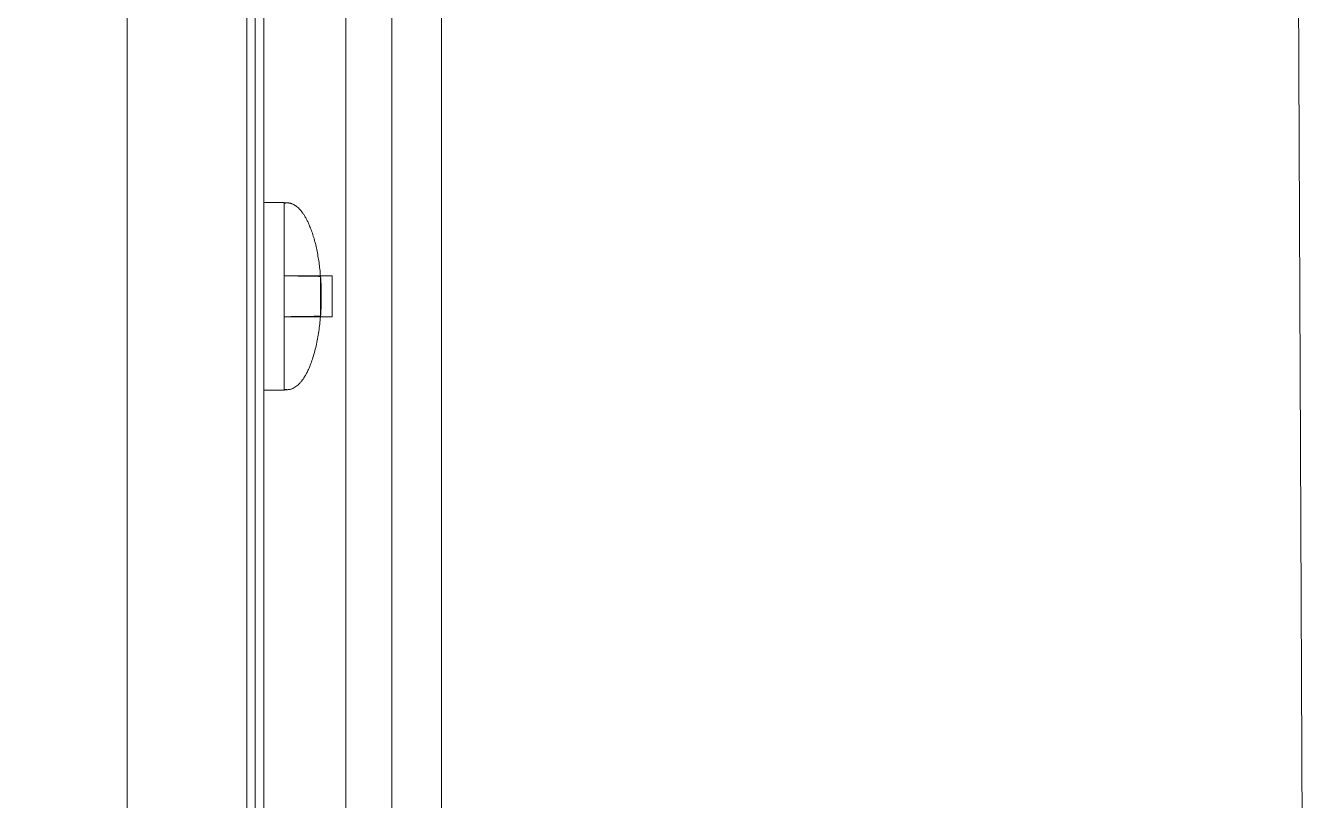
# Model space of a CAD drawing. Header units: millimetres. Extents: x 2162 to 93478, y -2737 to 52379.
# Drawn here: x 45995.9 to 46372.2, y 5613.1 to 5839.8 of the extents above; entities that cross this region are included whole.
import ezdxf

# ---------------------------------------------------------------- set-up
doc = ezdxf.new("R2010")
doc.units = ezdxf.units.MM
doc.layers.add('equipment 1', color=4, linetype='Continuous', lineweight=9)

# ---------------------------------------------------------------- blocks, each defined once
blk = doc.blocks.new('equipment 0533')
at = {"color": 0}
for p, q in [((795.5, 108), (795.5, 1368)), ((822, 1366), (822, 110)), ((835.5, 110), (835.5, 1366)), ((822, 1362.38), (822, 113.62)), ((798, 1355.95), (798, 120.05)), ((758, 1330), (758, 146)), ((793, 1330), (793, 146)), ((804, 666), (798, 666)), ((805.38, 665.81), (804, 666)), ((804, 666), (804, 665.74)), ((804, 665.74), (804, 644.5)), ((818, 644.5), (804, 644.5)), ((804, 644.5), (804, 632.5)), ((814.61, 632.67), (814.61, 644.33)), ((818, 644.5), (818, 632.5)), ((818, 632.5), (804, 632.5)), ((804, 632.5), (804, 611.26)), ((804, 611), (798, 611)), ((804, 611.26), (804, 611)), ((805.38, 611.19), (804, 611))]:
    blk.add_line(p, q, dxfattribs=at)
at = {"color": 0, "extrusion": (1, 2.22045e-16, 0)}
for p, q in [((798, 672.48, 700.51), (798, 667.06, 701.46)), ((798, 666.87, 712.53), (798, 672.25, 713.67)), ((798, 671.31, 717.16), (798, 666.08, 715.46)), ((798, 665.75, 696.58), (798, 670.92, 694.7)), ((798, 665.39, 717.36), (798, 670.49, 719.42)), ((798, 670.48, 710.44), (798, 670.48, 704.5)), ((798, 670.48, 704.5), (798, 669.72, 704.5)), ((798, 669.99, 710.44), (798, 670.48, 710.44)), ((798, 669.77, 691.92), (798, 664.78, 694.24)), ((798, 669.72, 704.5), (798, 669.72, 709.13)), ((798, 668.96, 722.7), (798, 664.11, 720.11)), ((798, 668.35, 708.25), (798, 668.35, 708.96)), ((798, 663.09, 721.87), (798, 667.76, 724.78)), ((798, 662.26, 689.87), (798, 666.76, 686.71)), ((798, 665.69, 727.74), (798, 661.35, 724.35)), ((798, 665.47, 707.44), (798, 665.47, 707.93)), ((798, 664.93, 684.32), (798, 660.72, 687.86)), ((798, 664.76, 711.94), (798, 664.73, 712.08)), ((798, 664.73, 712.08), (798, 664.54, 712.04)), ((798, 664.57, 711.97), (798, 664.54, 712.04)), ((798, 660.05, 725.9), (798, 664.14, 729.59)), ((798, 661.59, 732.14), (798, 657.9, 728.05)), ((798, 657.14, 684.28), (798, 660.68, 680.07)), ((798, 656.35, 729.35), (798, 659.74, 733.69)), ((798, 658.29, 678.24), (798, 655.13, 682.74)), ((798, 657.05, 739.09), (798, 619.68, 760.36)), ((798, 656.78, 735.76), (798, 653.87, 731.09)), ((798, 656.56, 738.22), (798, 619.19, 759.49)), ((798, 652.11, 732.11), (798, 654.7, 736.96)), ((798, 650.76, 680.22), (798, 653.08, 675.23)), ((798, 651.42, 738.49), (798, 649.36, 733.39)), ((798, 650.3, 674.08), (798, 648.42, 679.25)), ((798, 647.46, 734.08), (798, 649.16, 739.31)), ((798, 645.67, 740.25), (798, 644.53, 734.87)), ((798, 643.54, 677.94), (798, 644.49, 672.52)), ((798, 637.64, 672.69), (798, 639.93, 672.69)), ((798, 639.93, 672.69), (798, 639.93, 672)), ((798, 639.93, 672), (798, 636.8, 672)), ((798, 637.49, 676.11), (798, 636.88, 676.19)), ((798, 632.51, 672.52), (798, 633.46, 677.94)), ((798, 624, 681.39), (798, 621.25, 676.62)), ((798, 619.21, 677.9), (798, 622.28, 682.46)), ((798, 618.47, 750), (798, 608.53, 750)), ((798, 608.53, 749), (798, 618.47, 749)), ((798, 611.32, 754), (798, 615.68, 754)), ((798, 615.04, 689.45), (798, 610.59, 686.22)), ((798, 609.24, 688.22), (798, 613.91, 691.13)), ((798, 613.5, 728.5), (798, 613.5, 735.5)), ((798, 613.5, 735.5), (798, 612, 737)), ((798, 603.5, 732), (798, 613.5, 732)), ((798, 612, 727), (798, 613.5, 728.5)), ((798, 612.46, 712.03), (798, 612.43, 711.96)), ((798, 612.46, 712.03), (798, 612.26, 712.07)), ((798, 612.26, 712.07), (798, 612.24, 711.93)), ((798, 612, 737), (798, 605, 737)), ((798, 605, 727), (798, 612, 727)), ((798, 611.53, 707.92), (798, 611.53, 707.43)), ((798, 610.13, 700.47), (798, 604.75, 699.33)), ((798, 606.82, 706.32), (798, 606.9, 707)), ((798, 606.22, 707.84), (798, 605.46, 707.92)), ((798, 605.38, 705.1), (798, 606.14, 705.18)), ((798, 605, 737), (798, 603.5, 735.5)), ((798, 603.5, 728.5), (798, 605, 727)), ((798, 603.5, 735.5), (798, 603.5, 728.5)), ((798, 602, 749.5), (798, 602, 706.5)), ((798, 601, 749.5), (798, 601, 706.5))]:
    blk.add_line(p, q, dxfattribs=at)
blk.add_circle((613.5, 749.5, 798), 5, dxfattribs=at)
for centre, radius, start, end in [((638.5, 706.5, 798), 37.5, 180, 60.347), ((638.5, 706.5, 798), 36.5, 180, 60.347), ((638.5, 706.5, 798), 34.5, 340, 350), ((638.5, 706.5, 798), 34.5, 12, 18), ((638.5, 706.5, 798), 34.5, 22, 28), ((666.84, 712.27, 798), 3.63, 294.3842, 329.8648), ((638.5, 706.5, 798), 34.5, 325, 335), ((666.62, 712.46, 798), 4.54, 292.2557, 312.8924), ((638.5, 706.5, 798), 34.5, 32, 38), ((638.5, 706.5, 798), 29, 340, 350), ((638.5, 706.5, 798), 29, 12, 18), ((638.5, 706.5, 798), 29, 22, 28), ((638.5, 706.5, 798), 34.5, 310, 320), ((638.5, 706.5, 798), 29, 325, 335), ((638.5, 706.5, 798), 34.5, 42, 48), ((638.5, 706.5, 798), 27.5, 23.6599, 156.3661), ((638.5, 706.5, 798), 29, 32, 38), ((638.5, 706.5, 798), 29, 310, 320), ((638.5, 706.5, 798), 29, 42, 48), ((638.5, 706.5, 798), 34.5, 52, 58), ((638.5, 706.5, 798), 34.5, 295, 305), ((638.5, 706.5, 798), 29, 52, 58), ((638.5, 706.5, 798), 29, 295, 305), ((638.5, 706.5, 798), 34.5, 62, 68), ((638.5, 706.5, 798), 29, 62, 68), ((638.5, 706.5, 798), 34.5, 280, 290), ((638.5, 706.5, 798), 34.5, 72, 78), ((638.5, 706.5, 798), 29, 280, 290), ((638.5, 706.5, 798), 29, 72, 78), ((638.71, 737.07, 798), 1.64, 220.6016, 272.7286), ((638.76, 739.81, 798), 0.947, 89.2501, 145.2523), ((640.96, 738.11, 798), 4.09, 175.5471, 211.1368), ((638.5, 706.5, 798), 29, 240, 260), ((638.5, 706.5, 798), 34.5, 240, 260), ((638.5, 706.5, 798), 29, 216, 236), ((613.5, 749.5, 798), 12.5, 60.347, 180), ((638.5, 706.5, 798), 34.5, 216, 236), ((613.5, 749.5, 798), 11.5, 60.347, 180), ((638.5, 706.5, 798), 29, 192, 212), ((607.8, 705.38, 798), 1.4, 356.034, 78.5205), ((638.5, 706.5, 798), 34.5, 192, 212), ((607.32, 705.29, 798), 1.87, 267.2618, 359.8499), ((607.62, 707.94, 798), 1.27, 291.1903, 359.7632), ((607.3, 705.24, 798), 1.13, 267.6705, 2.9664), ((607.36, 705.33, 798), 1.07, 357.9839, 92.4462), ((607.28, 707.91, 798), 0.845, 359.5362, 94.0387), ((607.38, 704.48, 798), 1.92, 91.8621, 106.7931), ((607.16, 705.2, 798), 1.78, 183.2725, 272.3345), ((607.13, 707.76, 798), 1.68, 87.9027, 174.5802), ((607.05, 708.19, 798), 1.2, 263.019, 268.2788)]:
    blk.add_arc(centre, radius, start, end, dxfattribs=at)
at = {"color": 0, "extrusion": (1, 2.22045e-16, -2.46519e-32)}
blk.add_ellipse((798, 664.57, 711.9), major_axis=(0, 0.198, 0.031), ratio=0.338455, start_param=0.148447, end_param=1.51843, dxfattribs=at)
at = {"color": 0, "extrusion": (1, 2.22045e-16, 1.84889e-32)}
blk.add_ellipse((798, 612.43, 711.89), major_axis=(0, -0.198, 0.031), ratio=0.338455, start_param=4.764755, end_param=6.134739, dxfattribs=at)
at = {"color": 0}
blk.add_open_spline([(798, 665.45, 706.36), (798, 665.47, 706.72), (798, 665.47, 707.08), (798, 665.47, 707.44)], degree=3, dxfattribs=at)
for points, knots in [([(798, 611.53, 707.43), (798, 611.53, 706.37), (798, 611.58, 705.32), (798, 611.69, 704.27), (798, 611.92, 702.06), (798, 612.41, 699.85), (798, 613.14, 697.72), (798, 613.87, 695.59), (798, 614.83, 693.58), (798, 616.03, 691.69), (798, 617.22, 689.79), (798, 618.66, 688.02), (798, 620.26, 686.47), (798, 621.86, 684.93), (798, 623.68, 683.56), (798, 625.63, 682.44), (798, 627.58, 681.33), (798, 629.64, 680.47), (798, 631.81, 679.89), (798, 633.98, 679.3), (798, 636.23, 679), (798, 638.46, 679), (798, 640.7, 679), (798, 642.97, 679.29), (798, 645.13, 679.87), (798, 647.29, 680.45), (798, 649.39, 681.31), (798, 651.34, 682.42), (798, 653.29, 683.54), (798, 655.08, 684.88), (798, 656.71, 686.44), (798, 658.33, 688.01), (798, 659.75, 689.76), (798, 660.95, 691.65), (798, 662.14, 693.54), (798, 663.13, 695.6), (798, 663.86, 697.71), (798, 664.58, 699.83), (798, 665.07, 702.03), (798, 665.31, 704.27), (798, 665.35, 704.68), (798, 665.39, 705.09), (798, 665.41, 705.5)], [0.0956259, 0.0956259, 0.0956259, 0.0956259, 0.125, 0.125, 0.125, 0.1875, 0.1875, 0.1875, 0.25, 0.25, 0.25, 0.3125, 0.3125, 0.3125, 0.375, 0.375, 0.375, 0.4375, 0.4375, 0.4375, 0.5, 0.5, 0.5, 0.5625, 0.5625, 0.5625, 0.625, 0.625, 0.625, 0.6875, 0.6875, 0.6875, 0.75, 0.75, 0.75, 0.8125, 0.8125, 0.8125, 0.875, 0.875, 0.875, 0.8864443, 0.8864443, 0.8864443, 0.8864443]), ([(804, 644.5), (805.82, 644.47), (807.63, 644.44), (809.45, 644.41), (811.17, 644.39), (812.89, 644.36), (814.61, 644.33)], [0, 0, 0, 0, 0.00550394, 0.00550394, 0.00550394, 0.01071054, 0.01071054, 0.01071054, 0.01071054]), ([(798, 638.79, 741.44), (798, 638.86, 741.44), (798, 638.94, 741.44), (798, 639.01, 741.43), (798, 639.09, 741.42), (798, 639.16, 741.41), (798, 639.23, 741.39), (798, 639.3, 741.38), (798, 639.37, 741.36), (798, 639.44, 741.33), (798, 639.5, 741.31), (798, 639.57, 741.28), (798, 639.63, 741.25), (798, 639.69, 741.22), (798, 639.75, 741.18), (798, 639.81, 741.14), (798, 639.86, 741.11), (798, 639.91, 741.06), (798, 639.96, 741.02), (798, 640.01, 740.97), (798, 640.06, 740.92), (798, 640.1, 740.87), (798, 640.14, 740.82), (798, 640.18, 740.76), (798, 640.21, 740.7), (798, 640.25, 740.64), (798, 640.29, 740.58), (798, 640.32, 740.51), (798, 640.35, 740.44), (798, 640.38, 740.37), (798, 640.41, 740.3), (798, 640.44, 740.23), (798, 640.46, 740.15), (798, 640.49, 740.07), (798, 640.51, 739.99), (798, 640.54, 739.91), (798, 640.56, 739.82), (798, 640.57, 739.78), (798, 640.58, 739.73), (798, 640.59, 739.69), (798, 640.6, 739.64), (798, 640.61, 739.59), (798, 640.62, 739.54), (798, 640.62, 739.49), (798, 640.63, 739.44), (798, 640.64, 739.39), (798, 640.65, 739.33), (798, 640.65, 739.27), (798, 640.66, 739.22), (798, 640.66, 739.16), (798, 640.67, 739.1), (798, 640.67, 739.04), (798, 640.68, 738.97), (798, 640.68, 738.91), (798, 640.68, 738.85), (798, 640.68, 738.78), (798, 640.69, 738.71), (798, 640.69, 738.64), (798, 640.69, 738.57), (798, 640.69, 738.5), (798, 640.69, 738.43)], [0, 0, 0, 0, 0.056724, 0.056724, 0.056724, 0.111437, 0.111437, 0.111437, 0.164368, 0.164368, 0.164368, 0.216435, 0.216435, 0.216435, 0.267641, 0.267641, 0.267641, 0.31736, 0.31736, 0.31736, 0.367473, 0.367473, 0.367473, 0.41821, 0.41821, 0.41821, 0.471404, 0.471404, 0.471404, 0.527966, 0.527966, 0.527966, 0.588061, 0.588061, 0.588061, 0.652134, 0.652134, 0.652134, 0.686345, 0.686345, 0.686345, 0.723264, 0.723264, 0.723264, 0.76261, 0.76261, 0.76261, 0.804739, 0.804739, 0.804739, 0.84943, 0.84943, 0.84943, 0.896711, 0.896711, 0.896711, 0.94689, 0.94689, 0.94689, 1, 1, 1, 1]), ([(798, 640.69, 738.43), (798, 640.69, 738.35), (798, 640.69, 738.26), (798, 640.69, 738.18), (798, 640.68, 738.1), (798, 640.68, 738.02), (798, 640.68, 737.94), (798, 640.67, 737.86), (798, 640.67, 737.78), (798, 640.66, 737.71), (798, 640.65, 737.63), (798, 640.65, 737.56), (798, 640.64, 737.49), (798, 640.63, 737.42), (798, 640.62, 737.35), (798, 640.61, 737.28), (798, 640.6, 737.22), (798, 640.58, 737.15), (798, 640.57, 737.09), (798, 640.56, 737.03), (798, 640.54, 736.97), (798, 640.53, 736.91), (798, 640.51, 736.85), (798, 640.5, 736.79), (798, 640.48, 736.74), (798, 640.46, 736.68), (798, 640.44, 736.63), (798, 640.42, 736.58), (798, 640.4, 736.53), (798, 640.38, 736.48), (798, 640.36, 736.43), (798, 640.34, 736.38), (798, 640.32, 736.34), (798, 640.29, 736.29), (798, 640.27, 736.25), (798, 640.24, 736.2), (798, 640.21, 736.16), (798, 640.19, 736.12), (798, 640.16, 736.08), (798, 640.13, 736.05), (798, 640.1, 736.01), (798, 640.08, 735.97), (798, 640.04, 735.94), (798, 640.01, 735.9), (798, 639.98, 735.87), (798, 639.95, 735.84), (798, 639.92, 735.81), (798, 639.88, 735.78), (798, 639.85, 735.75), (798, 639.81, 735.73), (798, 639.78, 735.7), (798, 639.74, 735.67), (798, 639.7, 735.65), (798, 639.66, 735.63), (798, 639.62, 735.61), (798, 639.58, 735.59), (798, 639.54, 735.57), (798, 639.5, 735.55), (798, 639.46, 735.54), (798, 639.42, 735.52), (798, 639.37, 735.51), (798, 639.33, 735.49), (798, 639.28, 735.48), (798, 639.24, 735.47), (798, 639.19, 735.46), (798, 639.14, 735.45), (798, 639.09, 735.44), (798, 639.04, 735.44), (798, 638.99, 735.43), (798, 638.94, 735.43), (798, 638.89, 735.43), (798, 638.84, 735.42), (798, 638.79, 735.42)], [0, 0, 0, 0, 0.062874, 0.062874, 0.062874, 0.122837, 0.122837, 0.122837, 0.179657, 0.179657, 0.179657, 0.23396, 0.23396, 0.23396, 0.285595, 0.285595, 0.285595, 0.334513, 0.334513, 0.334513, 0.380905, 0.380905, 0.380905, 0.424895, 0.424895, 0.424895, 0.466529, 0.466529, 0.466529, 0.506488, 0.506488, 0.506488, 0.545032, 0.545032, 0.545032, 0.581831, 0.581831, 0.581831, 0.617448, 0.617448, 0.617448, 0.652067, 0.652067, 0.652067, 0.68588, 0.68588, 0.68588, 0.719175, 0.719175, 0.719175, 0.752182, 0.752182, 0.752182, 0.78524, 0.78524, 0.78524, 0.818656, 0.818656, 0.818656, 0.852548, 0.852548, 0.852548, 0.887626, 0.887626, 0.887626, 0.923635, 0.923635, 0.923635, 0.961022, 0.961022, 0.961022, 1, 1, 1, 1]), ([(798, 638.44, 677.94), (798, 638.5, 677.94), (798, 638.56, 677.94), (798, 638.62, 677.93), (798, 638.68, 677.93), (798, 638.73, 677.92), (798, 638.79, 677.91), (798, 638.84, 677.9), (798, 638.89, 677.89), (798, 638.94, 677.87), (798, 638.99, 677.86), (798, 639.04, 677.84), (798, 639.09, 677.82), (798, 639.13, 677.8), (798, 639.18, 677.77), (798, 639.22, 677.75), (798, 639.26, 677.72), (798, 639.3, 677.69), (798, 639.34, 677.66), (798, 639.38, 677.63), (798, 639.42, 677.59), (798, 639.45, 677.56), (798, 639.49, 677.52), (798, 639.52, 677.48), (798, 639.55, 677.44), (798, 639.58, 677.4), (798, 639.61, 677.36), (798, 639.64, 677.31), (798, 639.67, 677.27), (798, 639.69, 677.23), (798, 639.72, 677.18), (798, 639.74, 677.14), (798, 639.76, 677.09), (798, 639.78, 677.04), (798, 639.8, 677), (798, 639.82, 676.95), (798, 639.83, 676.9), (798, 639.85, 676.86), (798, 639.86, 676.81), (798, 639.88, 676.76), (798, 639.89, 676.71), (798, 639.9, 676.66), (798, 639.9, 676.61), (798, 639.91, 676.56), (798, 639.92, 676.51), (798, 639.92, 676.46), (798, 639.93, 676.4), (798, 639.93, 676.35), (798, 639.93, 676.3)], [0, 0, 0, 0, 0.071329, 0.071329, 0.071329, 0.138888, 0.138888, 0.138888, 0.203488, 0.203488, 0.203488, 0.265389, 0.265389, 0.265389, 0.326147, 0.326147, 0.326147, 0.38585, 0.38585, 0.38585, 0.446421, 0.446421, 0.446421, 0.508506, 0.508506, 0.508506, 0.570717, 0.570717, 0.570717, 0.631986, 0.631986, 0.631986, 0.692943, 0.692943, 0.692943, 0.753165, 0.753165, 0.753165, 0.813397, 0.813397, 0.813397, 0.874732, 0.874732, 0.874732, 0.936834, 0.936834, 0.936834, 1, 1, 1, 1]), ([(798, 639.93, 676.3), (798, 639.93, 676.25), (798, 639.93, 676.2), (798, 639.92, 676.16), (798, 639.92, 676.11), (798, 639.92, 676.06), (798, 639.91, 676.02), (798, 639.9, 675.97), (798, 639.9, 675.92), (798, 639.89, 675.88), (798, 639.88, 675.83), (798, 639.87, 675.79), (798, 639.86, 675.74), (798, 639.84, 675.7), (798, 639.83, 675.65), (798, 639.81, 675.61), (798, 639.8, 675.56), (798, 639.78, 675.52), (798, 639.77, 675.47), (798, 639.75, 675.43), (798, 639.73, 675.38), (798, 639.71, 675.34), (798, 639.69, 675.3), (798, 639.66, 675.25), (798, 639.64, 675.21), (798, 639.61, 675.16), (798, 639.59, 675.12), (798, 639.56, 675.07), (798, 639.53, 675.02), (798, 639.5, 674.98), (798, 639.46, 674.93), (798, 639.43, 674.88), (798, 639.39, 674.82), (798, 639.35, 674.77), (798, 639.31, 674.71), (798, 639.27, 674.66), (798, 639.22, 674.6), (798, 639.18, 674.54), (798, 639.13, 674.48), (798, 639.08, 674.42), (798, 639.03, 674.36), (798, 638.97, 674.3), (798, 638.92, 674.24), (798, 638.86, 674.17), (798, 638.8, 674.1), (798, 638.74, 674.04), (798, 638.68, 673.96), (798, 638.61, 673.89), (798, 638.55, 673.82)], [0, 0, 0, 0, 0.048783, 0.048783, 0.048783, 0.096931, 0.096931, 0.096931, 0.145092, 0.145092, 0.145092, 0.193398, 0.193398, 0.193398, 0.242257, 0.242257, 0.242257, 0.291123, 0.291123, 0.291123, 0.340835, 0.340835, 0.340835, 0.391595, 0.391595, 0.391595, 0.445772, 0.445772, 0.445772, 0.506113, 0.506113, 0.506113, 0.572506, 0.572506, 0.572506, 0.644951, 0.644951, 0.644951, 0.72423, 0.72423, 0.72423, 0.809688, 0.809688, 0.809688, 0.901692, 0.901692, 0.901692, 1, 1, 1, 1]), ([(798, 639.93, 738.43), (798, 639.93, 738.54), (798, 639.93, 738.66), (798, 639.92, 738.77), (798, 639.92, 738.87), (798, 639.91, 738.97), (798, 639.91, 739.08), (798, 639.9, 739.17), (798, 639.89, 739.26), (798, 639.88, 739.35), (798, 639.87, 739.43), (798, 639.86, 739.52), (798, 639.85, 739.6), (798, 639.84, 739.67), (798, 639.82, 739.75), (798, 639.8, 739.82), (798, 639.79, 739.88), (798, 639.77, 739.94), (798, 639.75, 740.01), (798, 639.73, 740.06), (798, 639.71, 740.11), (798, 639.68, 740.17), (798, 639.66, 740.21), (798, 639.64, 740.25), (798, 639.61, 740.3), (798, 639.58, 740.33), (798, 639.55, 740.37), (798, 639.52, 740.4), (798, 639.5, 740.44), (798, 639.47, 740.47), (798, 639.44, 740.5), (798, 639.41, 740.53), (798, 639.37, 740.55), (798, 639.34, 740.58), (798, 639.31, 740.6), (798, 639.27, 740.62), (798, 639.24, 740.64), (798, 639.21, 740.66), (798, 639.17, 740.68), (798, 639.13, 740.69), (798, 639.1, 740.71), (798, 639.06, 740.72), (798, 639.02, 740.73), (798, 638.98, 740.74), (798, 638.94, 740.74), (798, 638.9, 740.75), (798, 638.86, 740.75), (798, 638.82, 740.75), (798, 638.78, 740.76)], [0, 0, 0, 0, 0.115629, 0.115629, 0.115629, 0.221541, 0.221541, 0.221541, 0.317048, 0.317048, 0.317048, 0.403151, 0.403151, 0.403151, 0.480181, 0.480181, 0.480181, 0.547649, 0.547649, 0.547649, 0.607036, 0.607036, 0.607036, 0.658652, 0.658652, 0.658652, 0.705723, 0.705723, 0.705723, 0.749804, 0.749804, 0.749804, 0.792587, 0.792587, 0.792587, 0.833874, 0.833874, 0.833874, 0.874768, 0.874768, 0.874768, 0.915223, 0.915223, 0.915223, 0.956881, 0.956881, 0.956881, 1, 1, 1, 1]), ([(798, 638.79, 736.11), (798, 638.82, 736.11), (798, 638.86, 736.11), (798, 638.9, 736.12), (798, 638.94, 736.12), (798, 638.98, 736.13), (798, 639.02, 736.14), (798, 639.05, 736.15), (798, 639.09, 736.16), (798, 639.13, 736.17), (798, 639.16, 736.19), (798, 639.2, 736.2), (798, 639.23, 736.22), (798, 639.26, 736.24), (798, 639.3, 736.26), (798, 639.33, 736.28), (798, 639.36, 736.31), (798, 639.39, 736.33), (798, 639.42, 736.36), (798, 639.45, 736.39), (798, 639.49, 736.42), (798, 639.51, 736.45), (798, 639.54, 736.48), (798, 639.57, 736.52), (798, 639.6, 736.55), (798, 639.63, 736.6), (798, 639.65, 736.64), (798, 639.68, 736.68), (798, 639.7, 736.73), (798, 639.72, 736.79), (798, 639.74, 736.84), (798, 639.76, 736.9), (798, 639.78, 736.96), (798, 639.8, 737.03), (798, 639.82, 737.1), (798, 639.83, 737.17), (798, 639.85, 737.25), (798, 639.86, 737.33), (798, 639.87, 737.41), (798, 639.88, 737.5), (798, 639.89, 737.59), (798, 639.9, 737.68), (798, 639.91, 737.78), (798, 639.92, 737.88), (798, 639.92, 737.99), (798, 639.92, 738.09), (798, 639.93, 738.2), (798, 639.93, 738.32), (798, 639.93, 738.43)], [0, 0, 0, 0, 0.040782, 0.040782, 0.040782, 0.08087, 0.08087, 0.08087, 0.120268, 0.120268, 0.120268, 0.160187, 0.160187, 0.160187, 0.20046, 0.20046, 0.20046, 0.242265, 0.242265, 0.242265, 0.286459, 0.286459, 0.286459, 0.332952, 0.332952, 0.332952, 0.384431, 0.384431, 0.384431, 0.443389, 0.443389, 0.443389, 0.511681, 0.511681, 0.511681, 0.58902, 0.58902, 0.58902, 0.676245, 0.676245, 0.676245, 0.773705, 0.773705, 0.773705, 0.881568, 0.881568, 0.881568, 1, 1, 1, 1]), ([(798, 638.01, 674.18), (798, 638.07, 674.24), (798, 638.14, 674.31), (798, 638.2, 674.38), (798, 638.26, 674.44), (798, 638.32, 674.51), (798, 638.38, 674.57), (798, 638.43, 674.63), (798, 638.48, 674.69), (798, 638.54, 674.75), (798, 638.58, 674.8), (798, 638.63, 674.86), (798, 638.68, 674.91), (798, 638.72, 674.97), (798, 638.76, 675.02), (798, 638.8, 675.07), (798, 638.84, 675.12), (798, 638.87, 675.16), (798, 638.91, 675.21), (798, 638.94, 675.26), (798, 638.97, 675.3), (798, 639, 675.34), (798, 639.02, 675.38), (798, 639.04, 675.42), (798, 639.07, 675.46), (798, 639.11, 675.54), (798, 639.14, 675.61), (798, 639.18, 675.69), (798, 639.21, 675.76), (798, 639.23, 675.83), (798, 639.26, 675.9), (798, 639.28, 675.97), (798, 639.29, 676.04), (798, 639.3, 676.11), (798, 639.31, 676.18), (798, 639.32, 676.24), (798, 639.32, 676.31)], [0, 0, 0, 0, 0.10938, 0.10938, 0.10938, 0.210603, 0.210603, 0.210603, 0.304015, 0.304015, 0.304015, 0.389049, 0.389049, 0.389049, 0.466366, 0.466366, 0.466366, 0.53603, 0.53603, 0.53603, 0.597986, 0.597986, 0.597986, 0.652147, 0.652147, 0.652147, 0.749352, 0.749352, 0.749352, 0.838827, 0.838827, 0.838827, 0.921744, 0.921744, 0.921744, 1, 1, 1, 1]), ([(798, 639.32, 676.31), (798, 639.32, 676.35), (798, 639.32, 676.38), (798, 639.31, 676.42), (798, 639.31, 676.46), (798, 639.31, 676.49), (798, 639.3, 676.53), (798, 639.3, 676.56), (798, 639.29, 676.59), (798, 639.28, 676.63), (798, 639.27, 676.66), (798, 639.27, 676.69), (798, 639.25, 676.72), (798, 639.24, 676.75), (798, 639.23, 676.78), (798, 639.22, 676.81), (798, 639.2, 676.84), (798, 639.19, 676.87), (798, 639.17, 676.89), (798, 639.16, 676.92), (798, 639.14, 676.95), (798, 639.12, 676.97), (798, 639.1, 677), (798, 639.08, 677.02), (798, 639.06, 677.05), (798, 639.04, 677.07), (798, 639.02, 677.09), (798, 638.99, 677.11), (798, 638.97, 677.13), (798, 638.95, 677.15), (798, 638.92, 677.17), (798, 638.9, 677.19), (798, 638.87, 677.21), (798, 638.85, 677.22), (798, 638.82, 677.24), (798, 638.8, 677.25), (798, 638.77, 677.26), (798, 638.74, 677.27), (798, 638.72, 677.28), (798, 638.69, 677.29), (798, 638.66, 677.3), (798, 638.63, 677.31), (798, 638.6, 677.31), (798, 638.57, 677.32), (798, 638.54, 677.32), (798, 638.51, 677.33), (798, 638.48, 677.33), (798, 638.45, 677.33), (798, 638.42, 677.33)], [0, 0, 0, 0, 0.07278, 0.07278, 0.07278, 0.142148, 0.142148, 0.142148, 0.209183, 0.209183, 0.209183, 0.274292, 0.274292, 0.274292, 0.337769, 0.337769, 0.337769, 0.400757, 0.400757, 0.400757, 0.462801, 0.462801, 0.462801, 0.525595, 0.525595, 0.525595, 0.58754, 0.58754, 0.58754, 0.647529, 0.647529, 0.647529, 0.706323, 0.706323, 0.706323, 0.7637, 0.7637, 0.7637, 0.821374, 0.821374, 0.821374, 0.879619, 0.879619, 0.879619, 0.93891, 0.93891, 0.93891, 1, 1, 1, 1]), ([(798, 636.88, 738.43), (798, 636.88, 738.52), (798, 636.88, 738.6), (798, 636.88, 738.69), (798, 636.89, 738.77), (798, 636.89, 738.85), (798, 636.89, 738.93), (798, 636.9, 739.01), (798, 636.9, 739.08), (798, 636.91, 739.16), (798, 636.92, 739.23), (798, 636.93, 739.31), (798, 636.93, 739.38), (798, 636.94, 739.45), (798, 636.95, 739.52), (798, 636.96, 739.58), (798, 636.98, 739.65), (798, 636.99, 739.71), (798, 637, 739.78), (798, 637.01, 739.84), (798, 637.03, 739.9), (798, 637.04, 739.96), (798, 637.06, 740.02), (798, 637.08, 740.08), (798, 637.09, 740.13), (798, 637.11, 740.18), (798, 637.13, 740.24), (798, 637.15, 740.29), (798, 637.17, 740.34), (798, 637.19, 740.39), (798, 637.21, 740.44), (798, 637.23, 740.49), (798, 637.26, 740.53), (798, 637.28, 740.58), (798, 637.31, 740.62), (798, 637.33, 740.66), (798, 637.36, 740.71), (798, 637.39, 740.75), (798, 637.41, 740.78), (798, 637.44, 740.82), (798, 637.47, 740.86), (798, 637.5, 740.9), (798, 637.53, 740.93), (798, 637.56, 740.96), (798, 637.59, 741), (798, 637.62, 741.03), (798, 637.66, 741.06), (798, 637.69, 741.09), (798, 637.73, 741.11), (798, 637.76, 741.14), (798, 637.8, 741.17), (798, 637.84, 741.19), (798, 637.87, 741.21), (798, 637.91, 741.24), (798, 637.95, 741.26), (798, 637.99, 741.28), (798, 638.03, 741.3), (798, 638.07, 741.31), (798, 638.11, 741.33), (798, 638.16, 741.35), (798, 638.2, 741.36), (798, 638.25, 741.37), (798, 638.29, 741.39), (798, 638.34, 741.4), (798, 638.38, 741.41), (798, 638.43, 741.41), (798, 638.48, 741.42), (798, 638.53, 741.43), (798, 638.58, 741.43), (798, 638.63, 741.44), (798, 638.68, 741.44), (798, 638.73, 741.44), (798, 638.79, 741.44)], [0, 0, 0, 0, 0.063114, 0.063114, 0.063114, 0.123615, 0.123615, 0.123615, 0.180974, 0.180974, 0.180974, 0.235261, 0.235261, 0.235261, 0.287101, 0.287101, 0.287101, 0.336031, 0.336031, 0.336031, 0.382382, 0.382382, 0.382382, 0.426334, 0.426334, 0.426334, 0.468211, 0.468211, 0.468211, 0.50825, 0.50825, 0.50825, 0.546628, 0.546628, 0.546628, 0.58365, 0.58365, 0.58365, 0.618994, 0.618994, 0.618994, 0.653583, 0.653583, 0.653583, 0.687156, 0.687156, 0.687156, 0.720422, 0.720422, 0.720422, 0.75323, 0.75323, 0.75323, 0.78626, 0.78626, 0.78626, 0.819504, 0.819504, 0.819504, 0.853545, 0.853545, 0.853545, 0.888308, 0.888308, 0.888308, 0.923996, 0.923996, 0.923996, 0.96135, 0.96135, 0.96135, 1, 1, 1, 1]), ([(798, 637.64, 738.43), (798, 637.64, 738.32), (798, 637.64, 738.2), (798, 637.65, 738.09), (798, 637.65, 737.99), (798, 637.66, 737.88), (798, 637.66, 737.78), (798, 637.67, 737.68), (798, 637.68, 737.59), (798, 637.69, 737.5), (798, 637.7, 737.41), (798, 637.71, 737.33), (798, 637.72, 737.24), (798, 637.74, 737.17), (798, 637.75, 737.1), (798, 637.77, 737.03), (798, 637.79, 736.96), (798, 637.81, 736.9), (798, 637.83, 736.84), (798, 637.85, 736.78), (798, 637.87, 736.73), (798, 637.89, 736.68), (798, 637.92, 736.64), (798, 637.94, 736.59), (798, 637.97, 736.55), (798, 638, 736.52), (798, 638.03, 736.48), (798, 638.06, 736.45), (798, 638.09, 736.42), (798, 638.12, 736.39), (798, 638.15, 736.36), (798, 638.18, 736.33), (798, 638.21, 736.31), (798, 638.24, 736.28), (798, 638.27, 736.26), (798, 638.31, 736.24), (798, 638.34, 736.22), (798, 638.37, 736.2), (798, 638.41, 736.19), (798, 638.44, 736.17), (798, 638.48, 736.16), (798, 638.52, 736.15), (798, 638.55, 736.14), (798, 638.59, 736.13), (798, 638.63, 736.12), (798, 638.67, 736.12), (798, 638.71, 736.11), (798, 638.75, 736.11), (798, 638.79, 736.11)], [0, 0, 0, 0, 0.118406, 0.118406, 0.118406, 0.226654, 0.226654, 0.226654, 0.324092, 0.324092, 0.324092, 0.411705, 0.411705, 0.411705, 0.489026, 0.489026, 0.489026, 0.556909, 0.556909, 0.556909, 0.616233, 0.616233, 0.616233, 0.667349, 0.667349, 0.667349, 0.713512, 0.713512, 0.713512, 0.757697, 0.757697, 0.757697, 0.799493, 0.799493, 0.799493, 0.839976, 0.839976, 0.839976, 0.879886, 0.879886, 0.879886, 0.919149, 0.919149, 0.919149, 0.959227, 0.959227, 0.959227, 1, 1, 1, 1]), ([(798, 638.55, 673.82), (798, 638.51, 673.78), (798, 638.47, 673.74), (798, 638.43, 673.69), (798, 638.39, 673.65), (798, 638.35, 673.61), (798, 638.32, 673.57), (798, 638.28, 673.54), (798, 638.25, 673.5), (798, 638.22, 673.46), (798, 638.19, 673.43), (798, 638.16, 673.4), (798, 638.13, 673.37), (798, 638.1, 673.34), (798, 638.07, 673.31), (798, 638.05, 673.28), (798, 638.03, 673.25), (798, 638, 673.23), (798, 637.98, 673.2), (798, 637.96, 673.18), (798, 637.95, 673.16), (798, 637.93, 673.14), (798, 637.91, 673.12), (798, 637.9, 673.1), (798, 637.89, 673.08), (798, 637.84, 673.02), (798, 637.79, 672.95), (798, 637.75, 672.88), (798, 637.71, 672.82), (798, 637.68, 672.75), (798, 637.64, 672.69)], [0, 0, 0, 0, 0.12275, 0.12275, 0.12275, 0.234584, 0.234584, 0.234584, 0.336061, 0.336061, 0.336061, 0.42658, 0.42658, 0.42658, 0.506809, 0.506809, 0.506809, 0.575546, 0.575546, 0.575546, 0.634577, 0.634577, 0.634577, 0.682157, 0.682157, 0.682157, 0.846189, 0.846189, 0.846189, 1, 1, 1, 1]), ([(798, 636.88, 676.19), (798, 636.89, 676.26), (798, 636.89, 676.33), (798, 636.9, 676.4), (798, 636.91, 676.47), (798, 636.92, 676.53), (798, 636.93, 676.6), (798, 636.95, 676.66), (798, 636.96, 676.72), (798, 636.98, 676.78), (798, 636.99, 676.84), (798, 637.01, 676.9), (798, 637.03, 676.95), (798, 637.05, 677.01), (798, 637.07, 677.06), (798, 637.1, 677.11), (798, 637.12, 677.16), (798, 637.14, 677.21), (798, 637.17, 677.26), (798, 637.2, 677.3), (798, 637.23, 677.34), (798, 637.26, 677.38), (798, 637.29, 677.43), (798, 637.32, 677.46), (798, 637.36, 677.5), (798, 637.39, 677.54), (798, 637.43, 677.57), (798, 637.46, 677.6), (798, 637.5, 677.64), (798, 637.54, 677.67), (798, 637.58, 677.69), (798, 637.62, 677.72), (798, 637.66, 677.75), (798, 637.7, 677.77), (798, 637.75, 677.79), (798, 637.79, 677.81), (798, 637.83, 677.83), (798, 637.88, 677.85), (798, 637.93, 677.87), (798, 637.97, 677.88), (798, 638.02, 677.89), (798, 638.07, 677.91), (798, 638.12, 677.91), (798, 638.17, 677.92), (798, 638.23, 677.93), (798, 638.28, 677.93), (798, 638.33, 677.94), (798, 638.39, 677.94), (798, 638.44, 677.94)], [0, 0, 0, 0, 0.08101, 0.08101, 0.08101, 0.157162, 0.157162, 0.157162, 0.229319, 0.229319, 0.229319, 0.2972, 0.2972, 0.2972, 0.36195, 0.36195, 0.36195, 0.423721, 0.423721, 0.423721, 0.483122, 0.483122, 0.483122, 0.540982, 0.540982, 0.540982, 0.597661, 0.597661, 0.597661, 0.653181, 0.653181, 0.653181, 0.707852, 0.707852, 0.707852, 0.763548, 0.763548, 0.763548, 0.819537, 0.819537, 0.819537, 0.87764, 0.87764, 0.87764, 0.937454, 0.937454, 0.937454, 1, 1, 1, 1]), ([(798, 638.42, 677.33), (798, 638.39, 677.33), (798, 638.35, 677.33), (798, 638.32, 677.33), (798, 638.29, 677.32), (798, 638.26, 677.32), (798, 638.23, 677.31), (798, 638.2, 677.31), (798, 638.17, 677.3), (798, 638.14, 677.29), (798, 638.11, 677.28), (798, 638.08, 677.27), (798, 638.05, 677.25), (798, 638.02, 677.24), (798, 637.99, 677.23), (798, 637.97, 677.21), (798, 637.94, 677.19), (798, 637.92, 677.17), (798, 637.89, 677.16), (798, 637.87, 677.13), (798, 637.84, 677.11), (798, 637.82, 677.09), (798, 637.79, 677.07), (798, 637.77, 677.04), (798, 637.75, 677.02), (798, 637.73, 676.99), (798, 637.71, 676.96), (798, 637.69, 676.93), (798, 637.67, 676.9), (798, 637.65, 676.87), (798, 637.64, 676.84), (798, 637.62, 676.81), (798, 637.61, 676.78), (798, 637.59, 676.74), (798, 637.58, 676.71), (798, 637.57, 676.67), (798, 637.56, 676.63), (798, 637.54, 676.6), (798, 637.54, 676.56), (798, 637.53, 676.52), (798, 637.52, 676.48), (798, 637.51, 676.43), (798, 637.51, 676.39), (798, 637.5, 676.35), (798, 637.5, 676.3), (798, 637.49, 676.26), (798, 637.49, 676.21), (798, 637.49, 676.16), (798, 637.49, 676.11)], [0, 0, 0, 0, 0.058049, 0.058049, 0.058049, 0.113315, 0.113315, 0.113315, 0.167562, 0.167562, 0.167562, 0.221142, 0.221142, 0.221142, 0.275517, 0.275517, 0.275517, 0.329522, 0.329522, 0.329522, 0.385758, 0.385758, 0.385758, 0.443893, 0.443893, 0.443893, 0.503677, 0.503677, 0.503677, 0.564645, 0.564645, 0.564645, 0.628005, 0.628005, 0.628005, 0.695019, 0.695019, 0.695019, 0.764665, 0.764665, 0.764665, 0.83877, 0.83877, 0.83877, 0.91714, 0.91714, 0.91714, 1, 1, 1, 1]), ([(798, 636.8, 672), (798, 636.8, 672.04), (798, 636.8, 672.07), (798, 636.81, 672.11), (798, 636.81, 672.14), (798, 636.81, 672.18), (798, 636.82, 672.22), (798, 636.82, 672.25), (798, 636.83, 672.29), (798, 636.83, 672.33), (798, 636.84, 672.37), (798, 636.85, 672.41), (798, 636.86, 672.45), (798, 636.87, 672.49), (798, 636.88, 672.53), (798, 636.9, 672.57), (798, 636.91, 672.61), (798, 636.92, 672.65), (798, 636.94, 672.69), (798, 636.96, 672.73), (798, 636.97, 672.77), (798, 636.99, 672.82), (798, 637.01, 672.86), (798, 637.03, 672.9), (798, 637.05, 672.94), (798, 637.08, 672.99), (798, 637.1, 673.03), (798, 637.12, 673.08), (798, 637.15, 673.12), (798, 637.18, 673.17), (798, 637.21, 673.22), (798, 637.24, 673.27), (798, 637.28, 673.31), (798, 637.31, 673.36), (798, 637.35, 673.41), (798, 637.38, 673.46), (798, 637.42, 673.51), (798, 637.46, 673.57), (798, 637.51, 673.62), (798, 637.55, 673.67), (798, 637.59, 673.72), (798, 637.64, 673.78), (798, 637.69, 673.83), (798, 637.74, 673.89), (798, 637.79, 673.95), (798, 637.84, 674), (798, 637.9, 674.06), (798, 637.95, 674.12), (798, 638.01, 674.18)], [0, 0, 0, 0, 0.042012, 0.042012, 0.042012, 0.085117, 0.085117, 0.085117, 0.130084, 0.130084, 0.130084, 0.176966, 0.176966, 0.176966, 0.226145, 0.226145, 0.226145, 0.27723, 0.27723, 0.27723, 0.330801, 0.330801, 0.330801, 0.38655, 0.38655, 0.38655, 0.445857, 0.445857, 0.445857, 0.509982, 0.509982, 0.509982, 0.578857, 0.578857, 0.578857, 0.653261, 0.653261, 0.653261, 0.731918, 0.731918, 0.731918, 0.816011, 0.816011, 0.816011, 0.905246, 0.905246, 0.905246, 1, 1, 1, 1]), ([(798, 637.99, 740.35), (798, 637.96, 740.3), (798, 637.93, 740.25), (798, 637.91, 740.21), (798, 637.88, 740.15), (798, 637.86, 740.09), (798, 637.84, 740.03), (798, 637.81, 739.97), (798, 637.79, 739.9), (798, 637.78, 739.84), (798, 637.76, 739.76), (798, 637.74, 739.69), (798, 637.73, 739.61), (798, 637.71, 739.53), (798, 637.7, 739.44), (798, 637.69, 739.36), (798, 637.68, 739.26), (798, 637.67, 739.17), (798, 637.66, 739.08), (798, 637.66, 738.97), (798, 637.65, 738.87), (798, 637.65, 738.77), (798, 637.65, 738.66), (798, 637.64, 738.54), (798, 637.64, 738.43)], [0, 0, 0, 0, 0.083888, 0.083888, 0.083888, 0.177154, 0.177154, 0.177154, 0.282514, 0.282514, 0.282514, 0.3994, 0.3994, 0.3994, 0.529491, 0.529491, 0.529491, 0.672802, 0.672802, 0.672802, 0.829536, 0.829536, 0.829536, 1, 1, 1, 1]), ([(814.61, 632.67), (812.89, 632.64), (811.17, 632.61), (809.45, 632.59), (807.63, 632.56), (805.82, 632.53), (804, 632.5)], [0.00029734, 0.00029734, 0.00029734, 0.00029734, 0.00550394, 0.00550394, 0.00550394, 0.01100788, 0.01100788, 0.01100788, 0.01100788]), ([(798, 607.19, 709.44), (798, 607.27, 709.44), (798, 607.35, 709.44), (798, 607.43, 709.43), (798, 607.5, 709.42), (798, 607.58, 709.41), (798, 607.65, 709.39), (798, 607.72, 709.37), (798, 607.79, 709.35), (798, 607.86, 709.33), (798, 607.93, 709.3), (798, 608, 709.27), (798, 608.06, 709.24), (798, 608.13, 709.2), (798, 608.19, 709.17), (798, 608.25, 709.13), (798, 608.31, 709.09), (798, 608.37, 709.04), (798, 608.42, 709), (798, 608.47, 708.95), (798, 608.51, 708.9), (798, 608.56, 708.85), (798, 608.6, 708.79), (798, 608.64, 708.74), (798, 608.67, 708.68), (798, 608.71, 708.62), (798, 608.74, 708.56), (798, 608.77, 708.5), (798, 608.79, 708.44), (798, 608.81, 708.38), (798, 608.83, 708.32), (798, 608.85, 708.25), (798, 608.86, 708.19), (798, 608.87, 708.13), (798, 608.88, 708.06), (798, 608.88, 708), (798, 608.89, 707.93)], [0, 0, 0, 0, 0.092054, 0.092054, 0.092054, 0.181008, 0.181008, 0.181008, 0.26913, 0.26913, 0.26913, 0.357137, 0.357137, 0.357137, 0.443549, 0.443549, 0.443549, 0.526433, 0.526433, 0.526433, 0.607453, 0.607453, 0.607453, 0.688385, 0.688385, 0.688385, 0.767854, 0.767854, 0.767854, 0.845531, 0.845531, 0.845531, 0.922529, 0.922529, 0.922529, 1, 1, 1, 1]), ([(798, 607.01, 707), (798, 607.08, 707), (798, 607.15, 707), (798, 607.22, 707.01), (798, 607.29, 707.02), (798, 607.35, 707.03), (798, 607.42, 707.05), (798, 607.48, 707.07), (798, 607.54, 707.09), (798, 607.6, 707.12), (798, 607.67, 707.15), (798, 607.72, 707.18), (798, 607.78, 707.22), (798, 607.81, 707.24), (798, 607.84, 707.26), (798, 607.86, 707.28), (798, 607.89, 707.3), (798, 607.91, 707.32), (798, 607.93, 707.35), (798, 607.95, 707.37), (798, 607.97, 707.39), (798, 607.99, 707.42), (798, 608.01, 707.45), (798, 608.02, 707.47), (798, 608.04, 707.5), (798, 608.05, 707.53), (798, 608.07, 707.56), (798, 608.08, 707.59), (798, 608.09, 707.62), (798, 608.09, 707.66), (798, 608.1, 707.69), (798, 608.11, 707.72), (798, 608.12, 707.76), (798, 608.12, 707.79), (798, 608.12, 707.83), (798, 608.12, 707.87), (798, 608.12, 707.91)], [0, 0, 0, 0, 0.129789, 0.129789, 0.129789, 0.254605, 0.254605, 0.254605, 0.378435, 0.378435, 0.378435, 0.50292, 0.50292, 0.50292, 0.565018, 0.565018, 0.565018, 0.624848, 0.624848, 0.624848, 0.683448, 0.683448, 0.683448, 0.742765, 0.742765, 0.742765, 0.802757, 0.802757, 0.802757, 0.86522, 0.86522, 0.86522, 0.930779, 0.930779, 0.930779, 1, 1, 1, 1]), ([(798, 606.14, 705.18), (798, 606.15, 705.13), (798, 606.16, 705.08), (798, 606.17, 705.04), (798, 606.19, 705), (798, 606.2, 704.95), (798, 606.21, 704.91), (798, 606.22, 704.87), (798, 606.24, 704.83), (798, 606.25, 704.8), (798, 606.27, 704.76), (798, 606.28, 704.72), (798, 606.3, 704.69), (798, 606.32, 704.66), (798, 606.33, 704.62), (798, 606.35, 704.59), (798, 606.37, 704.56), (798, 606.39, 704.53), (798, 606.41, 704.5), (798, 606.43, 704.48), (798, 606.45, 704.45), (798, 606.47, 704.43), (798, 606.49, 704.4), (798, 606.51, 704.38), (798, 606.53, 704.36), (798, 606.56, 704.34), (798, 606.58, 704.32), (798, 606.6, 704.3), (798, 606.63, 704.28), (798, 606.65, 704.27), (798, 606.68, 704.25), (798, 606.71, 704.23), (798, 606.73, 704.22), (798, 606.76, 704.21), (798, 606.79, 704.19), (798, 606.82, 704.18), (798, 606.85, 704.17), (798, 606.88, 704.16), (798, 606.91, 704.15), (798, 606.94, 704.15), (798, 606.98, 704.14), (798, 607.01, 704.13), (798, 607.04, 704.12), (798, 607.08, 704.12), (798, 607.11, 704.12), (798, 607.15, 704.11), (798, 607.18, 704.11), (798, 607.22, 704.11), (798, 607.26, 704.11)], [0, 0, 0, 0, 0.082566, 0.082566, 0.082566, 0.15976, 0.15976, 0.15976, 0.233155, 0.233155, 0.233155, 0.301356, 0.301356, 0.301356, 0.365752, 0.365752, 0.365752, 0.426437, 0.426437, 0.426437, 0.484185, 0.484185, 0.484185, 0.539549, 0.539549, 0.539549, 0.593156, 0.593156, 0.593156, 0.647048, 0.647048, 0.647048, 0.701446, 0.701446, 0.701446, 0.757, 0.757, 0.757, 0.81384, 0.81384, 0.81384, 0.873058, 0.873058, 0.873058, 0.934963, 0.934963, 0.934963, 1, 1, 1, 1]), ([(798, 607.22, 708.76), (798, 607.15, 708.75), (798, 607.09, 708.75), (798, 607.03, 708.74), (798, 606.97, 708.73), (798, 606.91, 708.72), (798, 606.86, 708.7), (798, 606.8, 708.68), (798, 606.75, 708.66), (798, 606.7, 708.63), (798, 606.65, 708.6), (798, 606.6, 708.57), (798, 606.56, 708.53), (798, 606.54, 708.51), (798, 606.51, 708.49), (798, 606.49, 708.47), (798, 606.47, 708.45), (798, 606.46, 708.42), (798, 606.44, 708.4), (798, 606.42, 708.38), (798, 606.4, 708.35), (798, 606.39, 708.32), (798, 606.37, 708.3), (798, 606.36, 708.27), (798, 606.34, 708.24), (798, 606.33, 708.21), (798, 606.31, 708.18), (798, 606.3, 708.15), (798, 606.29, 708.12), (798, 606.28, 708.09), (798, 606.27, 708.06), (798, 606.26, 708.02), (798, 606.25, 707.99), (798, 606.24, 707.95), (798, 606.23, 707.92), (798, 606.23, 707.88), (798, 606.22, 707.84)], [0, 0, 0, 0, 0.127797, 0.127797, 0.127797, 0.246795, 0.246795, 0.246795, 0.362284, 0.362284, 0.362284, 0.477652, 0.477652, 0.477652, 0.536237, 0.536237, 0.536237, 0.59559, 0.59559, 0.59559, 0.656344, 0.656344, 0.656344, 0.719085, 0.719085, 0.719085, 0.784349, 0.784349, 0.784349, 0.852876, 0.852876, 0.852876, 0.924551, 0.924551, 0.924551, 1, 1, 1, 1])]:
    blk.add_open_spline(points, degree=3, knots=knots, dxfattribs=at)
for points, weights in [([(805.38, 665.81), (804.92, 665.87), (804.46, 665.85), (804, 665.74)], [1, 0.998400571615, 0.998400571615, 1]), ([(814.59, 644.5), (813.57, 656.94), (810.02, 665.15), (805.38, 665.81)], [1, 0.864382979708, 0.864382979708, 1]), ([(814.61, 632.67), (814.91, 636.53), (814.91, 640.47), (814.61, 644.33)], [1, 0.984652135437, 0.984652135437, 1]), ([(804, 611.26), (809.22, 610.01), (813.44, 618.48), (814.59, 632.5)], [1, 0.835208127945, 0.835208127945, 1])]:
    blk.add_rational_spline(points, weights, degree=3, dxfattribs=at)

msp = doc.modelspace()

# ---------------------------------------------------------------- linework, layer by layer
at = {"layer": 'equipment 1'}
for points in [[(46372.2, 5068.12), (45272.2, 5068.12), (45265.43, 6610.12), (46365.43, 6610.12)], [(45267.7, 6600.12), (46117.7, 6600.12), (46117.7, 5100.12), (45267.7, 5100.12)]]:
    msp.add_lwpolyline(points, close=True, dxfattribs=at)

# ---------------------------------------------------------------- block references
msp.add_blockref('equipment 0533', (45267.7, 5122.12), dxfattribs=at)

doc.saveas('drawing.dxf')
